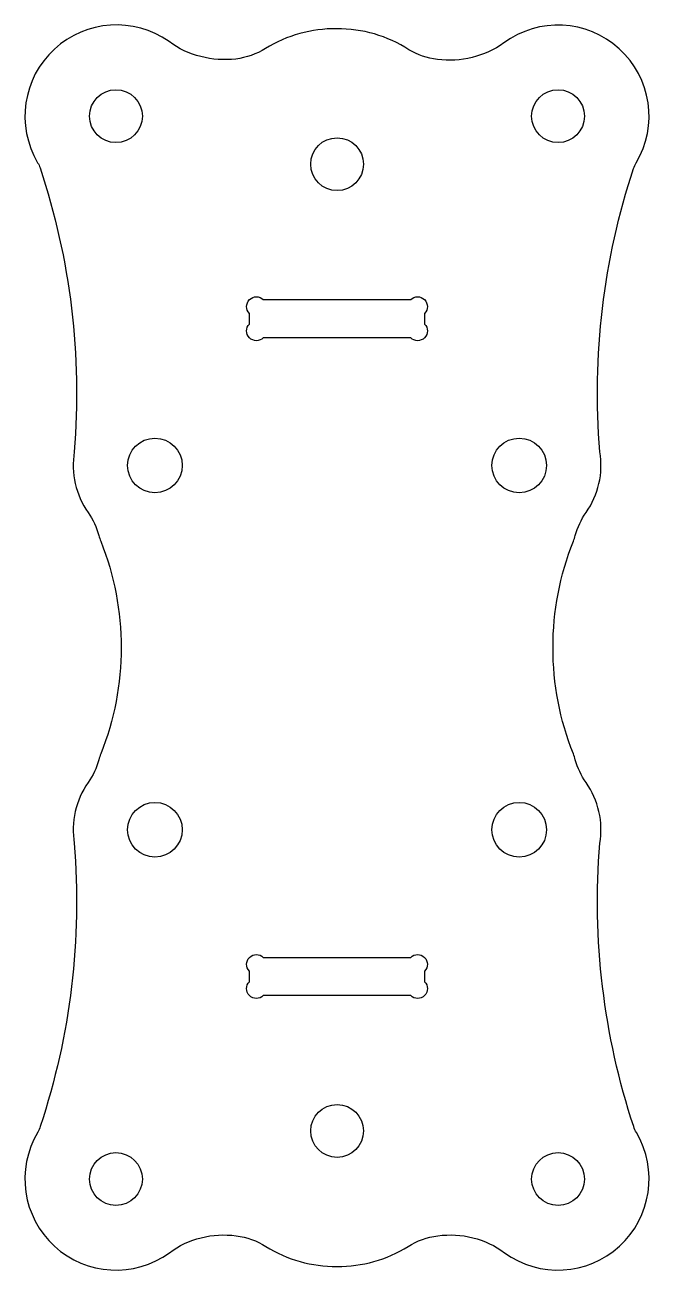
# Model space of a CAD drawing. Header units: millimetres. Extents: x -96.9 to -62.6, y -0.2 to 68.2.
import ezdxf

# ---------------------------------------------------------------- set-up
doc = ezdxf.new("R2010")
doc.units = ezdxf.units.MM
doc.layers.get('0').update_dxf_attribs({"linetype": 'CONTINUOUS'})

msp = doc.modelspace()

# ---------------------------------------------------------------- linework, layer by layer
for points in [[(-83.686, 1.105, 0.144418), (-79.784, 0.01, 0.144418), (-75.882, 1.105, -0.109703), (-74.248, 1.687, -0.197199), (-70.581, 0.757, 0.813995), (-63.348, 7.357, -0.059308), (-63.492, 7.686, -0.100524), (-65.352, 23.24, 0.197914), (-66.11, 26.575, -0.087257), (-66.7, 27.832, 0.028202), (-66.807, 28.152, -0.191432), (-66.807, 39.823, 0.028202), (-66.7, 40.144, -0.087257), (-66.11, 41.4, 0.197914), (-65.352, 44.736, -0.100771), (-63.497, 60.296, -0.056336), (-63.359, 60.603, 0.819711), (-70.62, 67.188, -0.187995), (-74.272, 66.284, -0.103903), (-75.835, 66.814, 0.14758), (-79.802, 67.965, 0.144492), (-83.704, 66.882, -0.109757), (-85.34, 66.307, -0.189575), (-89.008, 67.26, 0.808678), (-96.219, 60.614, -0.053363), (-96.086, 60.323, -0.100623), (-94.206, 44.736, 0.197914), (-93.448, 41.4, -0.087257), (-92.857, 40.144, 0.028202), (-92.75, 39.823, -0.191432), (-92.75, 28.152, 0.028202), (-92.857, 27.832, -0.087257), (-93.448, 26.575, 0.197914), (-94.206, 23.24, -0.100615), (-96.076, 7.697, -0.058442), (-96.211, 7.373, 0.815553), (-88.987, 0.757, -0.199003), (-85.32, 1.687, -0.109703)], [(-84.59, 52.337, -1), (-83.833, 53.093), (-75.735, 53.093, -1), (-74.978, 52.337), (-74.978, 51.754, -1), (-75.735, 50.997), (-83.833, 50.997, -1), (-84.59, 51.754)], [(-84.59, 16.222, -1), (-83.833, 16.978), (-75.735, 16.978, -1), (-74.978, 16.222), (-74.978, 15.639, -1), (-75.735, 14.882), (-83.833, 14.882, -1), (-84.59, 15.639)], [(-74.978, 16.222), (-74.978, 15.639, -1), (-75.735, 14.882), (-83.833, 14.882, -1), (-84.59, 15.639), (-84.59, 16.222, -1), (-83.833, 16.978), (-75.735, 16.978, -1)]]:
    msp.add_lwpolyline(points, format="xyb", close=True)
for centre, radius in [((-91.92, 63.169), 1.45), ((-67.648, 63.169), 1.45), ((-79.779, 60.53), 1.45), ((-89.779, 43.988), 1.5), ((-69.779, 43.988), 1.5), ((-89.779, 23.988), 1.5), ((-69.779, 23.988), 1.5), ((-79.779, 7.446), 1.45), ((-91.92, 4.806), 1.45), ((-67.648, 4.806), 1.45)]:
    msp.add_circle(centre, radius)

doc.saveas('drawing.dxf')
